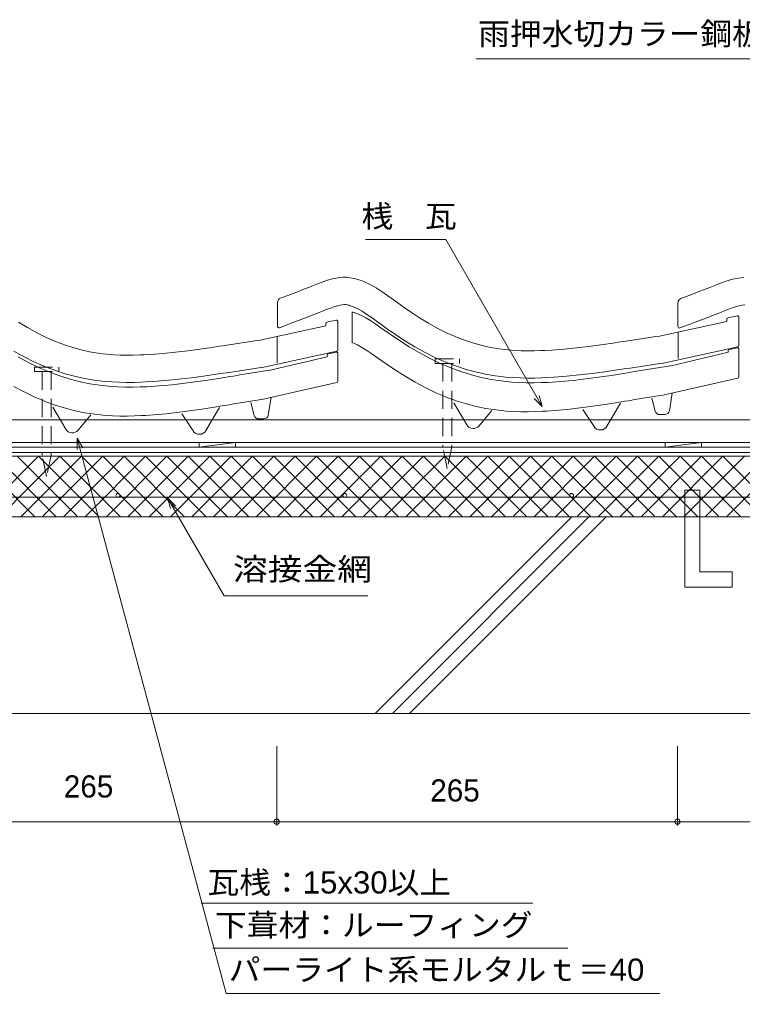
# Model space of a CAD drawing. Units: millimetres, scale not verified. Extents: x -652 to 737, y -392 to 392.
# Drawn here: x -396 to 82, y -392 to 252 of the extents above; entities that cross this region are included whole.
import ezdxf
from ezdxf.enums import TextEntityAlignment as Align

# ---------------------------------------------------------------- set-up
doc = ezdxf.new("R2010")
doc.units = ezdxf.units.MM
doc.header["$LTSCALE"] = 10
doc.linetypes.add('DASHED1', pattern=[1.8, 1.2, -0.6])
doc.linetypes.add('DASHED3', pattern=[4, 3, -1])
for name, color, linetype, lineweight in [('0-0_LAYER001', 4, 'Continuous', 18), ('0-1_LAYER003', 7, 'Continuous', 18), ('0-2_LAYER004', 2, 'Continuous', 18)]:
    doc.layers.add(name, color=color, linetype=linetype, lineweight=lineweight)
doc.styles.add('2', font='')
doc.styles.get('2').set_extended_font_data('2')

msp = doc.modelspace()

# ---------------------------------------------------------------- linework, layer by layer
at = {"layer": '0-0_LAYER001'}
for p, q in [((-225.37, 49.56), (-225.37, 65.28)), ((-223.33, 68.13), (-222.91, 68.29)), ((39.45, 49.37), (39.45, 65.1)), ((41.49, 67.95), (41.92, 68.11)), ((-176.17, 59), (-176.13, 58.99)), ((-176.13, 58.99), (-175.55, 58.87)), ((-175.81, 58.9), (-175.99, 38.73)), ((-175.55, 58.87), (-174.9, 58.71)), ((-174.9, 58.71), (-174.11, 58.48)), ((-174.11, 58.48), (-173.93, 58.43)), ((-173.93, 58.43), (-172.46, 57.89)), ((-186.57, 53.58), (-192.57, 52.34)), ((-185.36, 52.6), (-185.36, 34.02)), ((-172.46, 57.89), (-169.63, 56.63)), ((-169.63, 56.63), (-166.77, 55.07)), ((-166.77, 55.07), (-163.65, 53.14)), ((-163.65, 53.14), (-160.28, 50.88)), ((27.36, 43.12), (71.81, 52.77)), ((71.81, 54.23), (71.81, 52.77)), ((78.61, 56.45), (72.61, 55.2)), ((79.81, 55.47), (79.81, 36.89)), ((-237.82, 40.25), (-193.36, 49.9)), ((-224.01, 48.62), (-217.84, 50.96)), ((-193.36, 51.36), (-193.36, 49.9)), ((-160.28, 50.88), (-156.66, 48.34)), ((-156.66, 48.34), (-154.42, 46.76)), ((-154.42, 46.76), (-150.88, 44.3)), ((39.63, 28.24), (39.63, 45.43)), ((40.81, 48.44), (46.98, 50.78)), ((-225.55, 25.37), (-225.55, 42.57)), ((-176.14, 38.86), (-175.39, 38.59)), ((-150.88, 44.3), (-144.7, 40.14)), ((-144.7, 40.14), (-138.29, 36.06)), ((-186.15, 33.05), (-236.29, 22.17)), ((-186.59, 32.54), (-191.62, 31.4)), ((-175.39, 38.59), (-172.43, 37.26)), ((-172.43, 37.26), (-169.44, 35.64)), ((-169.44, 35.64), (-166.25, 33.66)), ((-166.25, 33.66), (-162.83, 31.37)), ((-138.29, 36.06), (-131.65, 32.12)), ((79.02, 35.91), (28.89, 25.03)), ((34.1, 23.29), (72.77, 32.34)), ((72.77, 33.29), (72.77, 32.34)), ((78.59, 35.41), (73.55, 34.27)), ((79.81, 16.15), (79.81, 34.43)), ((-396.83, 29.26), (-389.94, 25.53)), ((-231.07, 20.42), (-192.4, 29.47)), ((-192.4, 30.43), (-192.4, 29.47)), ((-185.36, 13.28), (-185.36, 31.56)), ((-162.83, 31.37), (-159.19, 28.81)), ((-159.19, 28.81), (-156.96, 27.24)), ((-156.96, 27.24), (-153.44, 24.79)), ((-131.65, 32.12), (-124.76, 28.39)), ((-124.76, 28.39), (-117.69, 24.98)), ((-389.94, 25.53), (-382.87, 22.11)), ((-382.87, 22.11), (-378.5, 20.22)), ((-378.5, 20.22), (-374.82, 18.75)), ((-241.75, 18.77), (-237.56, 19.46)), ((-237.56, 19.46), (-233.37, 20.16)), ((-233.37, 20.16), (-230.94, 20.56)), ((-153.44, 24.79), (-147.29, 20.65)), ((-147.29, 20.65), (-140.92, 16.6)), ((-117.69, 24.98), (-113.33, 23.09)), ((-113.33, 23.09), (-109.64, 21.61)), ((-109.64, 21.61), (-103.47, 19.41)), ((-103.47, 19.41), (-97.11, 17.46)), ((8.36, 19.16), (10.82, 19.56)), ((10.82, 19.56), (15.02, 20.25)), ((15.02, 20.25), (19.23, 20.94)), ((19.23, 20.94), (23.43, 21.63)), ((23.43, 21.63), (27.62, 22.33)), ((27.62, 22.33), (31.81, 23.02)), ((31.81, 23.02), (34.24, 23.43)), ((-374.82, 18.75), (-368.65, 16.54)), ((-368.65, 16.54), (-362.29, 14.59)), ((-362.29, 14.59), (-355.82, 12.93)), ((-355.82, 12.93), (-349.28, 11.58)), ((-286.46, 11.91), (-278.06, 13.03)), ((-278.06, 13.03), (-269.75, 14.25)), ((-269.75, 14.25), (-261.54, 15.53)), ((-261.54, 15.53), (-256.81, 16.29)), ((-256.81, 16.29), (-254.36, 16.69)), ((-254.36, 16.69), (-250.15, 17.38)), ((-250.15, 17.38), (-245.95, 18.07)), ((-245.95, 18.07), (-241.75, 18.77)), ((-140.92, 16.6), (-134.35, 12.7)), ((-97.11, 17.46), (-90.65, 15.8)), ((-90.65, 15.8), (-84.1, 14.45)), ((-84.1, 14.45), (-77.58, 13.43)), ((-77.58, 13.43), (-73.66, 12.96)), ((-73.66, 12.96), (-70.6, 12.68)), ((-43.42, 12.66), (-38.36, 13.02)), ((-38.36, 13.02), (-29.8, 13.81)), ((-29.8, 13.81), (-21.29, 14.78)), ((-21.29, 14.78), (-12.88, 15.9)), ((-12.88, 15.9), (-4.57, 17.12)), ((-4.57, 17.12), (3.63, 18.4)), ((3.63, 18.4), (8.36, 19.16)), ((79.03, 15.17), (29.45, 4.11)), ((-399.53, 9.84), (-392.71, 6.15)), ((-349.28, 11.58), (-342.76, 10.56)), ((-342.76, 10.56), (-338.83, 10.1)), ((-338.83, 10.1), (-335.78, 9.82)), ((-335.78, 9.82), (-330.82, 9.5)), ((-330.82, 9.5), (-325.85, 9.34)), ((-325.85, 9.34), (-320.95, 9.33)), ((-320.95, 9.33), (-316.12, 9.43)), ((-316.12, 9.43), (-311.4, 9.63)), ((-311.4, 9.63), (-308.6, 9.8)), ((-308.6, 9.8), (-303.54, 10.15)), ((-303.54, 10.15), (-294.98, 10.94)), ((-294.98, 10.94), (-286.46, 11.91)), ((-186.15, 12.31), (-235.73, 1.24)), ((-134.35, 12.7), (-127.53, 9.01)), ((-127.53, 9.01), (-120.54, 5.64)), ((-70.6, 12.68), (-65.65, 12.37)), ((-65.65, 12.37), (-60.68, 12.21)), ((-60.68, 12.21), (-55.77, 12.19)), ((-55.77, 12.19), (-50.95, 12.3)), ((-50.95, 12.3), (-46.22, 12.5)), ((-46.22, 12.5), (-43.42, 12.66)), ((-392.71, 6.15), (-385.72, 2.77)), ((-385.72, 2.77), (-381.42, 0.9)), ((-381.42, 0.9), (-377.79, -0.54)), ((-245.76, -0.42), (-241.57, 0.27)), ((-241.57, 0.27), (-237.38, 0.97)), ((-237.38, 0.97), (-235.76, 1.24)), ((-231.36, -9.19), (-229.42, 2.42)), ((-120.54, 5.64), (-116.24, 3.77)), ((-116.24, 3.77), (-112.61, 2.32)), ((-112.61, 2.32), (-106.53, 0.15)), ((-106.53, 0.15), (-100.25, -1.78)), ((4.36, -0.02), (6.81, 0.37)), ((6.81, 0.37), (11.02, 1.06)), ((11.02, 1.06), (15.22, 1.75)), ((15.22, 1.75), (19.42, 2.45)), ((19.42, 2.45), (23.61, 3.14)), ((24.51, -6.58), (22.27, 1.99)), ((23.61, 3.14), (27.8, 3.84)), ((27.8, 3.84), (29.41, 4.11)), ((33.82, -6.32), (35.75, 5.28)), ((-377.79, -0.54), (-371.7, -2.72)), ((-365.27, -18.47), (-373.81, -3.94)), ((-371.7, -2.72), (-365.43, -4.64)), ((-365.43, -4.64), (-359.05, -6.28)), ((-359.05, -6.28), (-352.6, -7.61)), ((-290.39, -7.26), (-282.02, -6.15)), ((-282.02, -6.15), (-273.73, -4.94)), ((-273.73, -4.94), (-265.54, -3.65)), ((-272.65, -19.4), (-263.71, -4.15)), ((-265.54, -3.65), (-260.81, -2.89)), ((-260.81, -2.89), (-258.36, -2.49)), ((-258.36, -2.49), (-254.16, -1.81)), ((-254.16, -1.81), (-249.96, -1.12)), ((-249.96, -1.12), (-245.76, -0.42)), ((-240.66, -9.45), (-242.91, -0.88)), ((-100.1, -15.6), (-108.63, -1.07)), ((-100.25, -1.78), (-93.88, -3.41)), ((-93.88, -3.41), (-87.42, -4.74)), ((-91.93, -16.25), (-83.62, -6.19)), ((-87.42, -4.74), (-81, -5.75)), ((-81, -5.75), (-77.13, -6.21)), ((-77.13, -6.21), (-74.13, -6.48)), ((-47.23, -6.5), (-42.2, -6.15)), ((-42.2, -6.15), (-33.69, -5.37)), ((-33.69, -5.37), (-25.22, -4.4)), ((-25.22, -4.4), (-16.84, -3.28)), ((-15.98, -16.72), (-23.31, -5.42)), ((-16.84, -3.28), (-8.55, -2.07)), ((-8.55, -2.07), (-0.36, -0.79)), ((-7.47, -16.53), (1.47, -1.29)), ((-0.36, -0.79), (4.36, -0.02)), ((-357.1, -19.12), (-348.8, -9.05)), ((-352.6, -7.61), (-346.17, -8.62)), ((-346.17, -8.62), (-342.31, -9.07)), ((-342.31, -9.07), (-339.31, -9.35)), ((-339.31, -9.35), (-334.41, -9.66)), ((-334.41, -9.66), (-329.5, -9.82)), ((-329.5, -9.82), (-324.65, -9.84)), ((-324.65, -9.84), (-319.87, -9.73)), ((-319.87, -9.73), (-315.18, -9.53)), ((-315.18, -9.53), (-312.41, -9.37)), ((-312.41, -9.37), (-307.38, -9.01)), ((-307.38, -9.01), (-298.87, -8.23)), ((-298.87, -8.23), (-290.39, -7.26)), ((-281.16, -19.59), (-288.48, -8.28)), ((-234.32, -11.7), (-237.74, -11.7)), ((-74.13, -6.48), (-69.23, -6.8)), ((-69.23, -6.8), (-64.32, -6.95)), ((-64.32, -6.95), (-59.48, -6.97)), ((-59.48, -6.97), (-54.69, -6.86)), ((-54.69, -6.86), (-50.01, -6.66)), ((-50.01, -6.66), (-47.23, -6.5)), ((30.86, -8.83), (27.44, -8.83))]:
    msp.add_line(p, q, dxfattribs=at)
at = {"layer": '0-0_LAYER001', "color": 2, "linetype": 'DASHED1'}
for p, q in [((-380.97, 19.58), (-380.97, -35.57)), ((-374.97, 19.58), (-374.97, -35.32)), ((-115.98, 24.99), (-115.98, -30.16)), ((-109.98, 24.99), (-109.98, -29.91)), ((-113.03, -44.42), (-115.98, -30.16)), ((-109.98, -29.91), (-113.03, -44.42)), ((-378.02, -49.83), (-380.97, -35.57)), ((-374.97, -35.32), (-378.02, -49.83))]:
    msp.add_line(p, q, dxfattribs=at)
at = {"layer": '0-0_LAYER001', "color": 2}
for p, q in [((-357.7, -24.31), (-259.29, -391.58)), ((376.95, -76.41), (-651.97, -76.41)), ((-225.83, -280.47), (-225.83, -227.97)), ((39.17, -280.47), (39.17, -227.97)), ((-490.83, -277.97), (-225.83, -277.97)), ((-225.83, -277.97), (39.17, -277.97)), ((39.17, -277.97), (344.17, -277.97)), ((-275.68, -331.83), (-70.86, -331.83)), ((-268, -361.49), (-99.6, -361.49)), ((-259.29, -391.58), (-20.44, -391.58))]:
    msp.add_line(p, q, dxfattribs=at)
at = {"layer": '0-0_LAYER001', "color": 1}
for p, q in [((-425.69, -36.41), (-385.69, -76.41)), ((-423.26, -76.41), (-383.26, -36.41)), ((-411.55, -36.41), (-371.55, -76.41)), ((-409.12, -76.41), (-369.12, -36.41)), ((-397.41, -36.41), (-357.41, -76.41)), ((-394.98, -76.41), (-354.98, -36.41)), ((-383.26, -36.41), (-343.26, -76.41)), ((-380.84, -76.41), (-340.84, -36.41)), ((-369.12, -36.41), (-329.12, -76.41)), ((-366.7, -76.41), (-326.7, -36.41)), ((-354.98, -36.41), (-314.98, -76.41)), ((-352.55, -76.41), (-312.55, -36.41)), ((-340.84, -36.41), (-300.84, -76.41)), ((-338.41, -76.41), (-298.41, -36.41)), ((-326.7, -36.41), (-286.7, -76.41)), ((-324.27, -76.41), (-284.27, -36.41)), ((-312.55, -36.41), (-272.55, -76.41)), ((-310.13, -76.41), (-270.13, -36.41)), ((-298.41, -36.41), (-258.41, -76.41)), ((-295.99, -76.41), (-255.99, -36.41)), ((-284.27, -36.41), (-244.27, -76.41)), ((-281.84, -76.41), (-241.84, -36.41)), ((-270.13, -36.41), (-230.13, -76.41)), ((-267.7, -76.41), (-227.7, -36.41)), ((-255.99, -36.41), (-215.99, -76.41)), ((-253.56, -76.41), (-213.56, -36.41)), ((-241.84, -36.41), (-201.84, -76.41)), ((-239.42, -76.41), (-199.42, -36.41)), ((-227.7, -36.41), (-187.7, -76.41)), ((-225.27, -76.41), (-185.27, -36.41)), ((-213.56, -36.41), (-173.56, -76.41)), ((-211.13, -76.41), (-171.13, -36.41)), ((-199.42, -36.41), (-159.42, -76.41)), ((-196.99, -76.41), (-156.99, -36.41)), ((-185.27, -36.41), (-145.27, -76.41)), ((-182.85, -76.41), (-142.85, -36.41)), ((-171.13, -36.41), (-131.13, -76.41)), ((-168.71, -76.41), (-128.71, -36.41)), ((-156.99, -36.41), (-116.99, -76.41)), ((-154.56, -76.41), (-114.56, -36.41)), ((-142.85, -36.41), (-102.85, -76.41)), ((-140.42, -76.41), (-100.42, -36.41)), ((-128.71, -36.41), (-88.71, -76.41)), ((-126.28, -76.41), (-86.28, -36.41)), ((-114.56, -36.41), (-74.56, -76.41)), ((-112.14, -76.41), (-72.14, -36.41)), ((-100.42, -36.41), (-60.42, -76.41)), ((-98, -76.41), (-58, -36.41)), ((-86.28, -36.41), (-46.28, -76.41)), ((-83.85, -76.41), (-43.85, -36.41)), ((-72.14, -36.41), (-32.14, -76.41)), ((-69.71, -76.41), (-29.71, -36.41)), ((-58, -36.41), (-18, -76.41)), ((-55.57, -76.41), (-15.57, -36.41)), ((-43.85, -36.41), (-3.85, -76.41)), ((-41.43, -76.41), (-1.43, -36.41)), ((-29.71, -36.41), (10.29, -76.41)), ((-27.28, -76.41), (12.72, -36.41)), ((-15.57, -36.41), (24.43, -76.41)), ((-13.14, -76.41), (26.86, -36.41)), ((-1.43, -36.41), (38.57, -76.41)), ((1, -76.41), (41, -36.41)), ((12.72, -36.41), (52.72, -76.41)), ((15.14, -76.41), (55.14, -36.41)), ((26.86, -36.41), (66.86, -76.41)), ((29.28, -76.41), (69.28, -36.41)), ((41, -36.41), (81, -76.41)), ((43.43, -76.41), (83.43, -36.41)), ((55.14, -36.41), (95.14, -76.41)), ((57.57, -76.41), (97.57, -36.41)), ((69.28, -36.41), (109.28, -76.41)), ((71.71, -76.41), (111.71, -36.41))]:
    msp.add_line(p, q, dxfattribs=at)
at = {"layer": '0-0_LAYER001'}
for points in [[(-222.91, 68.29), (-222.09, 68.6), (-218.54, 69.94), (-214.99, 71.29), (-211.42, 72.65), (-207.83, 74.04), (-204.23, 75.45), (-202.12, 76.28), (-200.04, 77.11), (-196.44, 78.51), (-192.8, 79.8), (-189.15, 80.86), (-185.46, 81.62), (-181.76, 81.96), (-179.6, 81.93), (-178.75, 81.87), (-177.29, 81.7), (-175.83, 81.45), (-174.37, 81.14), (-172.93, 80.76), (-171.5, 80.32), (-170.68, 80.05), (-168.19, 79.1), (-164.03, 77.17), (-160.02, 74.92), (-156.14, 72.44), (-152.33, 69.8), (-148.56, 67.08), (-146.38, 65.5), (-143.05, 63.11), (-137.26, 59.1), (-131.38, 55.24), (-125.41, 51.59), (-119.31, 48.18), (-113.07, 45.05), (-109.37, 43.39), (-106.31, 42.11), (-100.95, 40.11), (-95.49, 38.36), (-89.96, 36.86)], [(41.92, 68.11), (42.73, 68.42), (46.28, 69.76), (49.84, 71.1), (53.4, 72.47), (56.99, 73.85), (60.6, 75.27), (62.7, 76.1), (64.78, 76.93), (68.39, 78.33), (72.02, 79.61), (75.68, 80.68), (79.36, 81.43), (83.06, 81.77)], [(-217.8, 50.98), (-215.74, 51.76), (-212.17, 53.1), (-208.58, 54.47), (-204.96, 55.85), (-201.31, 57.26), (-197.63, 58.7), (-195.47, 59.56), (-193.45, 60.36), (-190.18, 61.63), (-187.28, 62.66), (-184.82, 63.38), (-182.82, 63.78), (-181.05, 63.95), (-180.37, 63.94), (-180.44, 63.95), (-179.83, 63.87), (-179.24, 63.77), (-178.57, 63.63), (-177.84, 63.44), (-176.99, 63.18), (-176.74, 63.1), (-175.18, 62.5), (-172.24, 61.13), (-169.27, 59.47), (-166.11, 57.45), (-162.72, 55.11), (-159.12, 52.5), (-156.91, 50.9), (-153.42, 48.4), (-147.33, 44.18), (-141.02, 40.04), (-134.5, 36.05), (-127.74, 32.26), (-120.79, 28.79), (-116.52, 26.86), (-112.92, 25.37), (-106.86, 23.1), (-100.61, 21.09), (-94.26, 19.37)], [(47.02, 50.8), (49.08, 51.57), (52.65, 52.92), (56.24, 54.28), (59.86, 55.67), (63.51, 57.08), (67.19, 58.52), (69.35, 59.37), (71.37, 60.18), (74.64, 61.45), (77.54, 62.47), (80.01, 63.19), (82, 63.6), (83.78, 63.76)], [(-396.56, 52.37), (-390.59, 48.72), (-384.49, 45.31), (-378.24, 42.18), (-374.55, 40.52), (-371.49, 39.25), (-366.13, 37.25), (-360.67, 35.49), (-355.14, 33.99)], [(-355.14, 33.99), (-349.54, 32.75), (-343.89, 31.78), (-340.6, 31.35), (-338.08, 31.08), (-333.73, 30.74), (-329.37, 30.54), (-325.01, 30.47), (-320.64, 30.5), (-316.27, 30.63), (-313.74, 30.74), (-309.01, 31.01), (-300.88, 31.64), (-292.75, 32.45), (-284.65, 33.41), (-276.56, 34.49), (-268.47, 35.64), (-263.79, 36.33), (-261.35, 36.69), (-257.15, 37.31), (-252.96, 37.94), (-248.76, 38.58), (-244.57, 39.21), (-240.38, 39.85), (-237.94, 40.22)], [(-89.96, 36.86), (-84.36, 35.62), (-78.72, 34.65), (-75.43, 34.22), (-72.91, 33.95), (-68.55, 33.61), (-64.19, 33.41), (-59.83, 33.34), (-55.46, 33.37), (-51.1, 33.5), (-48.57, 33.61), (-43.84, 33.88), (-35.7, 34.51), (-27.58, 35.32), (-19.47, 36.28), (-11.38, 37.36), (-3.29, 38.5), (1.39, 39.19), (3.82, 39.55), (8.02, 40.18), (12.22, 40.81), (16.41, 41.44), (20.61, 42.08), (24.8, 42.72), (27.23, 43.09)], [(-399.68, 33.18), (-392.91, 29.4), (-385.97, 25.92), (-381.7, 24), (-378.09, 22.5), (-372.04, 20.24), (-365.79, 18.23), (-359.44, 16.51)], [(-359.44, 16.51), (-353, 15.08), (-346.59, 13.98), (-342.73, 13.47), (-339.74, 13.16), (-334.84, 12.77), (-329.94, 12.55), (-325.09, 12.47), (-320.31, 12.5), (-315.62, 12.64), (-312.84, 12.76), (-307.81, 13.05), (-299.28, 13.71), (-290.8, 14.56), (-282.41, 15.55), (-274.11, 16.66), (-265.9, 17.82), (-261.16, 18.52), (-258.7, 18.88), (-254.49, 19.51), (-250.28, 20.14), (-246.07, 20.78), (-241.87, 21.41), (-237.67, 22.05), (-236.05, 22.3)], [(-94.26, 19.37), (-87.83, 17.95), (-81.41, 16.85), (-77.55, 16.34), (-74.56, 16.02), (-69.67, 15.64), (-64.76, 15.42), (-59.91, 15.33), (-55.13, 15.37), (-50.44, 15.51), (-47.66, 15.63), (-42.63, 15.92), (-34.11, 16.58), (-25.62, 17.43), (-17.23, 18.42), (-8.93, 19.52), (-0.72, 20.69), (4.02, 21.39), (6.47, 21.75), (10.69, 22.38), (14.9, 23.01), (19.1, 23.65), (23.31, 24.28), (27.5, 24.92), (29.12, 25.17)]]:
    msp.add_lwpolyline(points, dxfattribs=at)
at = {"layer": '0-0_LAYER001', "color": 2, "linetype": 'DASHED1'}
for points in [[(-120.98, 27.99), (-104.98, 27.99), (-104.98, 24.99)], [(-120.98, 27.99), (-120.98, 24.99), (-104.98, 24.99)], [(-385.97, 22.58), (-369.97, 22.58), (-369.97, 19.58)], [(-385.97, 22.58), (-385.97, 19.58), (-369.97, 19.58)]]:
    msp.add_lwpolyline(points, dxfattribs=at)
at = {"layer": '0-0_LAYER001', "color": 2}
msp.add_lwpolyline([(-357.7, -31.81), (-357.7, -24.31), (-353.95, -30.81)], dxfattribs=at)
for centre in [(-225.83, -277.97), (-225.83, -277.97), (39.17, -277.97), (39.17, -277.97)]:
    msp.add_circle(centre, 1.7, dxfattribs=at)
at = {"layer": '0-0_LAYER001'}
for centre, radius, start, end in [((-222.26, 65.33), 3, 110.94902, 178.7), ((42.56, 65.15), 3, 110.94902, 178.7), ((-192.36, 51.36), 1, 101.73308, 180), ((-186.36, 52.6), 1, 0, 101.73308), ((72.81, 54.23), 1, 101.73308, 180), ((78.81, 55.47), 1, 0, 101.73308), ((-224.37, 49.56), 1, 180, 290.73166), ((40.45, 49.37), 1, 180, 290.73166), ((-186.36, 31.56), 1, 0, 102.72435), ((-186.36, 34.02), 1, 282.24497, 0), ((73.77, 33.29), 1, 102.72435, 180), ((78.81, 34.43), 1, 0, 102.72435), ((78.81, 36.89), 1, 282.24497, 0), ((-191.4, 30.43), 1, 102.72435, 180), ((-186.36, 13.28), 1, 282.58296, 0), ((78.81, 16.15), 1, 282.58296, 0), ((30.86, -5.83), 3, 270, 350.53767), ((-237.76, -8.69), 3, 194.67639, 270), ((-234.32, -8.7), 3, 270, 350.53767), ((27.42, -5.82), 3, 194.67639, 270), ((-360.96, -15.94), 5, 210.42578, 320.47001), ((-95.78, -13.07), 5, 210.42578, 320.47001), ((-11.79, -14), 5, 212.93986, 329.61716), ((-276.96, -16.87), 5, 212.93986, 329.61716)]:
    msp.add_arc(centre, radius, start, end, dxfattribs=at)
at = {"layer": '0-1_LAYER003'}
for p, q in [((-50.29, -3.49), (-55.6, 1.81)), ((-357.7, -24.31), (-357.7, -31.81)), ((-357.7, -24.31), (-353.95, -30.81)), ((-259.29, -391.58), (-357.7, -24.31)), ((55.08, -27.27), (55.08, -30.27)), ((374.63, -33.91), (-651.97, -33.91)), ((-651.97, -36.41), (376.95, -36.41)), ((-298.02, -63.78), (-292.72, -69.08)), ((-160.64, -206.41), (-30.64, -76.41)), ((-19.33, -76.41), (-149.33, -206.41)), ((-8.01, -76.41), (-138.01, -206.41)), ((-651.97, -206.41), (376.95, -206.41)), ((-225.83, -279.67), (-225.83, -227.97)), ((39.17, -279.67), (39.17, -227.97)), ((-489.13, -277.97), (344.17, -277.97)), ((-275.68, -331.83), (-70.86, -331.83)), ((-268, -361.49), (-33.2, -361.49)), ((-259.29, -391.58), (-20.44, -391.58))]:
    msp.add_line(p, q, dxfattribs=at)
at = {"layer": '0-1_LAYER003', "color": 2}
for points in [[(315.12, 74.6), (227.5, 226.36), (-6.5, 226.36)], [(-50.29, -3.49), (-114.08, 106.99), (-154.58, 106.99)], [(-52.23, 3.75), (-50.29, -3.49), (-55.6, 1.81)]]:
    msp.add_lwpolyline(points, dxfattribs=at)
at = {"layer": '0-1_LAYER003'}
for points in [[(-6.5, 226.36), (227.5, 226.36), (315.09, 74.62), (313.17, 81.85)], [(-154.58, 106.99), (-114.08, 106.99), (-50.29, -3.49), (-52.23, 3.75)], [(376.95, 35.22), (376.95, -76.41), (-651.97, -76.41)], [(-651.97, -12.27), (229.77, -12.27), (229.77, -27.27), (-651.97, -27.27)], [(-651.97, -30.27), (216.98, -30.27), (216.98, -27.27), (192.98, -30.27), (192.98, -27.27)], [(-277.12, -27.27), (-277.12, -30.27), (-253.12, -27.27), (-253.12, -30.27)], [(55.08, -27.27), (31.08, -30.27), (31.08, -27.27)], [(-260.56, -128.66), (-298.02, -63.78), (-296.08, -71.02)], [(-260.56, -128.66), (-200.56, -128.66), (-192.3, -128.66)]]:
    msp.add_lwpolyline(points, dxfattribs=at)
msp.add_lwpolyline([(43.97, -58.82), (53.97, -58.82), (53.97, -112.83), (75.34, -112.83), (75.34, -122.83), (43.97, -122.83)], close=True, dxfattribs=at)
at = {"layer": '0-2_LAYER004', "color": 7}
for p, q in [((-6.5, 226.36), (-93.94, 226.36)), ((-154.58, 106.99), (-167.17, 106.99)), ((-192.3, -128.66), (-165.61, -128.66)), ((-70.86, -331.83), (-56.54, -331.83)), ((-20.44, -391.58), (27.6, -391.58))]:
    msp.add_line(p, q, dxfattribs=at)
at = {"layer": '0-2_LAYER004'}
for p, q in [((-352.83, -12.27), (-651.97, -12.27)), ((-651.97, -27.27), (229.77, -27.27)), ((-651.97, -30.27), (216.98, -30.27)), ((-277.12, -30.27), (-253.12, -27.27)), ((31.08, -30.27), (55.08, -27.27)), ((376.95, -36.41), (-651.97, -36.41)), ((-30.64, -76.41), (-160.64, -206.41)), ((-19.33, -76.41), (-149.33, -206.41)), ((-8.01, -76.41), (-138.01, -206.41))]:
    msp.add_line(p, q, dxfattribs=at)
at = {"layer": '0-2_LAYER004', "linetype": 'DASHED3'}
msp.add_line((374.63, -33.91), (-651.97, -33.91), dxfattribs=at)
at = {"layer": '0-2_LAYER004', "color": 3}
msp.add_line((-636.28, -63.5), (353.87, -63.5), dxfattribs=at)
at = {"layer": '0-2_LAYER004', "linetype": 'DASHED1'}
for p, q in [((53.97, -58.82), (43.97, -58.82)), ((43.97, -58.82), (43.97, -122.83)), ((53.97, -58.82), (53.97, -112.83)), ((53.97, -112.83), (75.34, -112.83)), ((75.34, -112.83), (75.34, -122.83)), ((43.97, -122.83), (75.34, -122.83))]:
    msp.add_line(p, q, dxfattribs=at)
at = {"layer": '0-2_LAYER004'}
for points in [[(-352.83, -12.27), (229.77, -12.27), (229.77, -27.27)], [(-296.08, -71.02), (-298.02, -63.78), (-292.72, -69.08)], [(-298.02, -63.78), (-260.56, -128.66), (-200.56, -128.66)], [(376.95, -206.41), (-424.28, -206.41), (-651.97, -206.41)]]:
    msp.add_lwpolyline(points, dxfattribs=at)
for points in [[(-277.12, -30.27), (-277.12, -27.27), (-253.12, -27.27), (-253.12, -30.27)], [(31.08, -30.27), (31.08, -27.27), (55.08, -27.27), (55.08, -30.27)]]:
    msp.add_lwpolyline(points, close=True, dxfattribs=at)
at = {"layer": '0-2_LAYER004', "color": 3}
for centre in [(-330.81, -62.27), (-180.81, -62.27), (-30.81, -62.27)]:
    msp.add_circle(centre, 1.3, dxfattribs=at)

# ---------------------------------------------------------------- texts
at = {"layer": '0-0_LAYER001', "color": 7, "style": '2'}
msp.add_text('265', height=14.66, dxfattribs=at).set_placement((-366.58, -266.39), align=Align.BOTTOM_LEFT)
at = {"layer": '0-2_LAYER004', "color": 7, "style": '2'}
for s, width, p in [('雨押水切カラー鋼板0.35ｍｍ以上', 1.05, (-92.61, 231.21)), ('桟\u3000瓦', 1.05, (-169.73, 110.59)), ('溶接金網', 1.15, (-254.75, -122.73)), ('瓦桟：15x30以上', 1.05, (-271.57, -329.88)), ('下葺材：ルーフィング', 1.05, (-266.62, -358.03)), ('パーライト系モルタルｔ＝40', 1.05, (-257.55, -387.53))]:
    msp.add_text(s, height=14.66, dxfattribs=dict(at, width=width)).set_placement(p, align=Align.BOTTOM_LEFT)
msp.add_text('265', height=14.66, dxfattribs=at).set_placement((-124.25, -269.05), align=Align.BOTTOM_LEFT)

doc.saveas('drawing.dxf')
